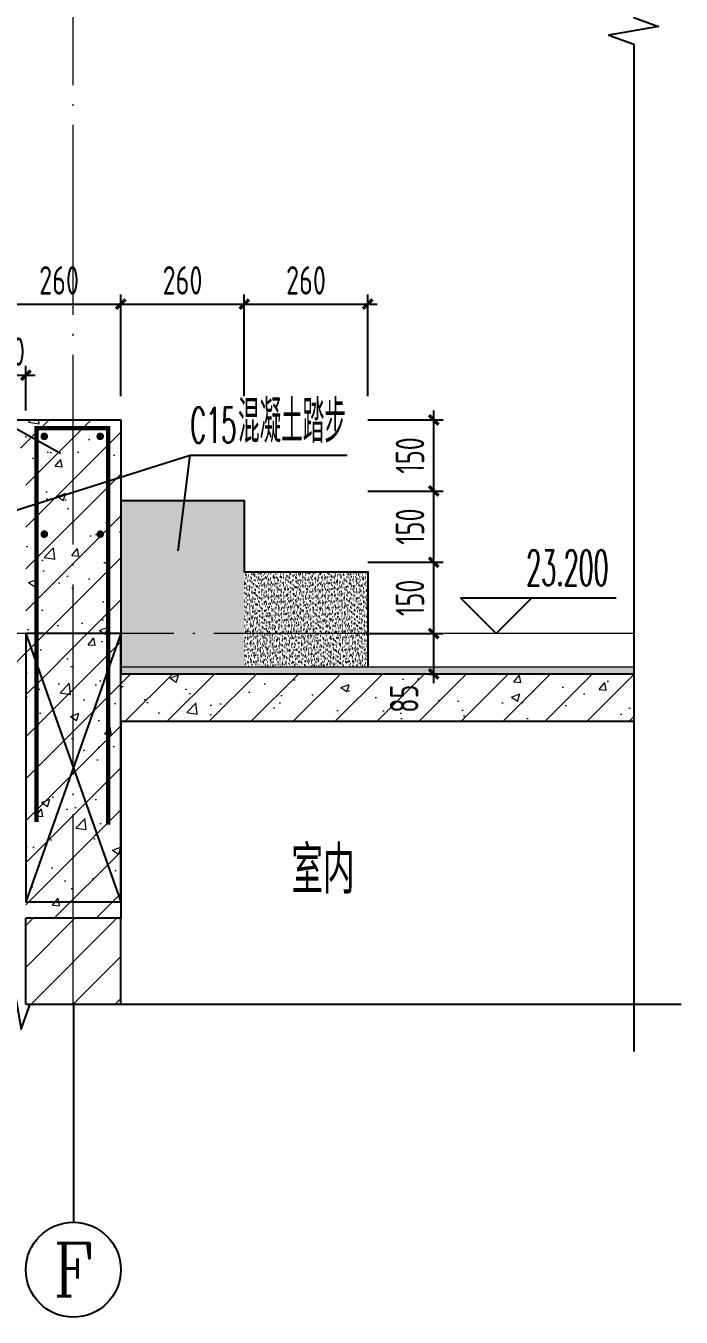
# Model space of a CAD drawing. Extents: x -1712635 to -854203, y -534641 to -21985.
# Drawn here: x -886532 to -885152, y -153588 to -150868 of the extents above; entities that cross this region are included whole.
import ezdxf
from ezdxf.enums import TextEntityAlignment as Align

# ---------------------------------------------------------------- set-up
doc = ezdxf.new("R2010")
doc.units = 0
doc.header["$LTSCALE"] = 1000
doc.linetypes.add('DOTE', pattern=[2.42, 2, -0.2, 0.02, -0.2])
doc.layers.get('0').update_dxf_attribs({"linetype": 'CONTINUOUS'})
doc.layers.get('Defpoints').update_dxf_attribs({"linetype": 'CONTINUOUS'})
for name, color, linetype in [('A-AXIS_TEXT', 7, 'CONTINUOUS'), ('AXIS', 3, 'CONTINUOUS'), ('DIM', 2, 'CONTINUOUS'), ('DIM_ELEV', 3, 'CONTINUOUS'), ('DIM_IDEN', 67, 'CONTINUOUS'), ('DIM_SYMB', 3, 'CONTINUOUS'), ('PUB_TEXT', 2, 'CONTINUOUS'), ('REIN', 6, 'CONTINUOUS'), ('S-大样-砼线', 7, 'CONTINUOUS'), ('S-引出线', 40, 'CONTINUOUS'), ('TEXT', 2, 'CONTINUOUS'), ('WALL', 2, 'CONTINUOUS'), ('立面-看线', 251, 'CONTINUOUS')]:
    doc.layers.add(name, color=color, linetype=linetype)
for name, color, linetype, lineweight in [('AXIS_TEXT', 7, 'CONTINUOUS', 20), ('DOTE', 19, 'DOTE', 9), ('PUB_HATCH', 8, 'CONTINUOUS', 9)]:
    doc.layers.add(name, color=color, linetype=linetype, lineweight=lineweight)
doc.styles.add('_TCH_AXIS', font='COMPLEX', dxfattribs={"bigfont": 'GBCBIG'})
doc.styles.add('_TCH_DIM', font='SIMPLEX.shx', dxfattribs={"width": 0.7, "bigfont": 'GBCBIG.shx'})
doc.styles.add('COMPLEX', font='COMPLEX')
doc.styles.add('DIM_FONT_T3', font='SIMPLEX', dxfattribs={"width": 0.705882, "bigfont": 'GBCBIG'})
doc.styles.add('TSSD_DIMENSION', font='Tssdeng.shx', dxfattribs={"width": 0.7, "bigfont": 'tssdchn.shx'})
doc.styles.add('TSSD_REIN', font='tssdeng.shx', dxfattribs={"width": 0.7, "height": 300, "bigfont": 'tssdchn.shx'})
doc.dimstyles.new('TSSD_20_20', dxfattribs={"dimtxt": 60, "dimasz": 20, "dimexe": 20, "dimexo": 50, "dimgap": 20, "dimtad": 1, "dimdec": 0, "dimzin": 0, "dimdsep": 46, "dimtxsty": 'TSSD_DIMENSION', "dimblk": 'ARCHTICK', "dimblk1": 'ARCHTICK', "dimblk2": 'ARCHTICK', "dimcen": 0, "dimdle": 20, "dimclrt": 7, "dimadec": 0, "dimazin": 0, "dimtfac": 1, "dimtdec": 0, "dimtix": 1, "dimtmove": 2, "dimatfit": 3, "dimfxl": 0, "dimtolj": 1, "dimtzin": 0, "dimarcsym": 0})
pattern_1 = [(45, (-1569657.01, 4552.52), (-44.194174, 44.194174), []), (50, (-1569657.01, 4552.52), (179.315046, -15.688034), [18.75, -206.25]), (355, (-1569657.01, 4552.52), (-34.687833, 188.048033), [15, -165]), (100.4514, (-1569642.07, 4551.21), (144.627345, 172.359886), [15.935047, -175.28553]), (46.1842, (-1569657, 4602.52), (266.81026, -41.379754), [28.125, -309.375]), (96.6356, (-1569634.78, 4599.07), (233.66568, 243.52947), [23.90257, -262.92825]), (351.1842, (-1569657, 4602.52), (233.66549, 243.52965), [22.5, -247.5]), (21, (-1569632.01, 4590.02), (149.226763, -100.654723), [18.75, -206.25]), (326, (-1569632.01, 4590.02), (60.828833, 181.28751), [15, -165]), (71.4514, (-1569619.58, 4581.63), (210.055657, 80.632624), [15.935047, -175.28553]), (37.5, (-1569657.01, 4552.52), (3.039964, 83.2234635), [0, -163, 0, -167.5, 0, -165.625]), (7.5, (-1569657.01, 4552.52), (65.767384, 98.602928), [0, -95.5, 0, -159.25, 0, -63.125]), (327.5, (-1569712.76, 4552.52), (133.455609, -5.638718), [0, -62.5, 0, -195, 0, -258.75]), (317.5, (-1569737.76, 4552.52), (145.796542, 25.026246), [0, -81.25, 0, -129.5, 0, -183.75])]

# ---------------------------------------------------------------- blocks, each defined once
blk = doc.blocks.new('_ArchTick')
at = {"color": 0, "const_width": 0.35}
blk.add_lwpolyline([(-0.5, -0.5), (0.5, 0.5)], dxfattribs=at)
blk = doc.blocks.new('*D3599')
at = {"layer": 'Defpoints', "color": 0}
for p in [(-885839.2, -152147.8), (-885673.3, -152147.8), (-885839.2, -152232.8)]:
    blk.add_point(p, dxfattribs=at)
at = {"layer": 'DIM', "color": 0, "lineweight": -2}
for p, q in [((-885673.3, -152252.8), (-885673.3, -152127.8)), ((-885789.2, -152147.8), (-885653.3, -152147.8)), ((-885789.2, -152232.8), (-885653.3, -152232.8))]:
    blk.add_line(p, q, dxfattribs=at)
at = {"layer": 'DIM', "color": 0, "lineweight": -2, "xscale": 20, "yscale": 20, "zscale": 20}
for p, rotation in [((-885673.3, -152147.8), 90), ((-885673.3, -152232.8), 270)]:
    blk.add_blockref('_ArchTick', p, dxfattribs=dict(at, rotation=rotation))
at = {"layer": 'DIM', "color": 7, "insert": (-885735.5, -152285.2), "char_height": 60, "attachment_point": 5, "rotation": 90, "style": 'TSSD_DIMENSION'}
blk.add_mtext('\\A1;85', dxfattribs=at)
blk = doc.blocks.new('*D3603')
at = {"layer": 'Defpoints', "color": 0}
for p in [(-885812.2, -151454), (-886072.2, -151697.8), (-885812.2, -151697.8)]:
    blk.add_point(p, dxfattribs=at)
at = {"layer": 'DIM', "color": 0, "lineweight": -2}
for p, q in [((-886072.2, -151647.8), (-886072.2, -151434)), ((-885812.2, -151647.8), (-885812.2, -151434)), ((-886092.2, -151454), (-885792.2, -151454))]:
    blk.add_line(p, q, dxfattribs=at)
at = {"layer": 'DIM', "color": 0, "lineweight": -2, "xscale": 20, "yscale": 20, "zscale": 20, "rotation": 180}
blk.add_blockref('_ArchTick', (-886072.2, -151454), dxfattribs=at)
at = {"layer": 'DIM', "color": 0, "lineweight": -2, "xscale": 20, "yscale": 20, "zscale": 20}
blk.add_blockref('_ArchTick', (-885812.2, -151454), dxfattribs=at)
at = {"layer": 'DIM', "color": 7, "insert": (-885942.2, -151404), "char_height": 60, "attachment_point": 5, "style": 'TSSD_DIMENSION'}
blk.add_mtext('\\A1;260', dxfattribs=at)
blk = doc.blocks.new('*D3604')
at = {"layer": 'Defpoints', "color": 0}
for p in [(-886072.2, -151454), (-886332.2, -151697.8), (-886072.2, -151697.8)]:
    blk.add_point(p, dxfattribs=at)
at = {"layer": 'DIM', "color": 0, "lineweight": -2}
for p, q in [((-886332.2, -151647.8), (-886332.2, -151434)), ((-886072.2, -151647.8), (-886072.2, -151434)), ((-886352.2, -151454), (-886052.2, -151454))]:
    blk.add_line(p, q, dxfattribs=at)
at = {"layer": 'DIM', "color": 0, "lineweight": -2, "xscale": 20, "yscale": 20, "zscale": 20, "rotation": 180}
blk.add_blockref('_ArchTick', (-886332.2, -151454), dxfattribs=at)
at = {"layer": 'DIM', "color": 0, "lineweight": -2, "xscale": 20, "yscale": 20, "zscale": 20}
blk.add_blockref('_ArchTick', (-886072.2, -151454), dxfattribs=at)
at = {"layer": 'DIM', "color": 7, "insert": (-886202.2, -151404), "char_height": 60, "attachment_point": 5, "style": 'TSSD_DIMENSION'}
blk.add_mtext('\\A1;260', dxfattribs=at)
blk = doc.blocks.new('*D3605')
at = {"layer": 'Defpoints', "color": 0}
for p in [(-886332.2, -151454), (-886592.2, -151697.8), (-886332.2, -151697.8)]:
    blk.add_point(p, dxfattribs=at)
at = {"layer": 'DIM', "color": 0, "lineweight": -2}
for p, q in [((-886592.2, -151647.8), (-886592.2, -151434)), ((-886332.2, -151647.8), (-886332.2, -151434)), ((-886612.2, -151454), (-886312.2, -151454))]:
    blk.add_line(p, q, dxfattribs=at)
at = {"layer": 'DIM', "color": 0, "lineweight": -2, "xscale": 20, "yscale": 20, "zscale": 20, "rotation": 180}
blk.add_blockref('_ArchTick', (-886592.2, -151454), dxfattribs=at)
at = {"layer": 'DIM', "color": 0, "lineweight": -2, "xscale": 20, "yscale": 20, "zscale": 20}
blk.add_blockref('_ArchTick', (-886332.2, -151454), dxfattribs=at)
at = {"layer": 'DIM', "color": 7, "insert": (-886462.2, -151404), "char_height": 60, "attachment_point": 5, "style": 'TSSD_DIMENSION'}
blk.add_mtext('\\A1;260', dxfattribs=at)
blk = doc.blocks.new('*D3607')
at = {"layer": 'Defpoints', "color": 0}
for p in [(-885862.1, -151697.8), (-885673.2, -151697.8), (-885862.1, -151847.8)]:
    blk.add_point(p, dxfattribs=at)
at = {"layer": 'DIM', "color": 0, "lineweight": -2}
for p, q in [((-885812.1, -151697.8), (-885653.2, -151697.8)), ((-885673.2, -151867.8), (-885673.2, -151677.8)), ((-885812.1, -151847.8), (-885653.2, -151847.8))]:
    blk.add_line(p, q, dxfattribs=at)
at = {"layer": 'DIM', "color": 0, "lineweight": -2, "xscale": 20, "yscale": 20, "zscale": 20}
for p, rotation in [((-885673.2, -151697.8), 89.99143746800853), ((-885673.2, -151847.8), 269.9914374680085)]:
    blk.add_blockref('_ArchTick', p, dxfattribs=dict(at, rotation=rotation))
at = {"layer": 'DIM', "color": 7, "insert": (-885723.2, -151772.8), "char_height": 60, "attachment_point": 5, "rotation": 89.9914, "style": 'TSSD_DIMENSION'}
blk.add_mtext('\\A1;150', dxfattribs=at)
blk = doc.blocks.new('*D3608')
at = {"layer": 'Defpoints', "color": 0}
for p in [(-885862.1, -151847.8), (-885673.2, -151847.8), (-885862.2, -151997.8)]:
    blk.add_point(p, dxfattribs=at)
at = {"layer": 'DIM', "color": 0, "lineweight": -2}
for p, q in [((-885673.3, -152017.8), (-885673.2, -151827.8)), ((-885812.1, -151847.8), (-885653.2, -151847.8)), ((-885812.2, -151997.8), (-885653.3, -151997.8))]:
    blk.add_line(p, q, dxfattribs=at)
at = {"layer": 'DIM', "color": 0, "lineweight": -2, "xscale": 20, "yscale": 20, "zscale": 20}
for p, rotation in [((-885673.2, -151847.8), 89.99143746796419), ((-885673.3, -151997.8), 269.9914374679641)]:
    blk.add_blockref('_ArchTick', p, dxfattribs=dict(at, rotation=rotation))
at = {"layer": 'DIM', "color": 7, "insert": (-885723.2, -151922.8), "char_height": 60, "attachment_point": 5, "rotation": 89.9914, "style": 'TSSD_DIMENSION'}
blk.add_mtext('\\A1;150', dxfattribs=at)
blk = doc.blocks.new('*D3609')
at = {"layer": 'Defpoints', "color": 0}
for p in [(-885862.2, -151997.8), (-885673.3, -151997.8), (-885862.2, -152147.8)]:
    blk.add_point(p, dxfattribs=at)
at = {"layer": 'DIM', "color": 0, "lineweight": -2}
for p, q in [((-885812.2, -151997.8), (-885653.3, -151997.8)), ((-885673.3, -152167.8), (-885673.3, -151977.8)), ((-885812.2, -152147.8), (-885653.3, -152147.8))]:
    blk.add_line(p, q, dxfattribs=at)
at = {"layer": 'DIM', "color": 0, "lineweight": -2, "xscale": 20, "yscale": 20, "zscale": 20}
for p, rotation in [((-885673.3, -151997.8), 89.991437468004), ((-885673.3, -152147.8), 269.991437468004)]:
    blk.add_blockref('_ArchTick', p, dxfattribs=dict(at, rotation=rotation))
at = {"layer": 'DIM', "color": 7, "insert": (-885723.3, -152072.8), "char_height": 60, "attachment_point": 5, "rotation": 89.9914, "style": 'TSSD_DIMENSION'}
blk.add_mtext('\\A1;150', dxfattribs=at)
blk = doc.blocks.new('*D3611')
at = {"layer": 'Defpoints', "color": 0}
for p in [(-886532.2, -151604), (-886592.2, -151727.8), (-886532.2, -151727.8)]:
    blk.add_point(p, dxfattribs=at)
at = {"layer": 'DIM', "color": 0, "lineweight": -2}
for p, q in [((-886592.2, -151677.8), (-886592.2, -151584)), ((-886532.2, -151677.8), (-886532.2, -151584)), ((-886592.2, -151604), (-886612.2, -151604)), ((-886592.2, -151604), (-886532.2, -151604)), ((-886532.2, -151604), (-886512.2, -151604))]:
    blk.add_line(p, q, dxfattribs=at)
at = {"layer": 'DIM', "color": 0, "lineweight": -2, "xscale": 20, "yscale": 20, "zscale": 20}
blk.add_blockref('_ArchTick', (-886592.2, -151604), dxfattribs=at)
at = {"layer": 'DIM', "color": 0, "lineweight": -2, "xscale": 20, "yscale": 20, "zscale": 20, "rotation": 180}
blk.add_blockref('_ArchTick', (-886532.2, -151604), dxfattribs=at)
at = {"layer": 'DIM', "color": 7, "insert": (-886562.2, -151554), "char_height": 60, "attachment_point": 5, "style": 'TSSD_DIMENSION'}
blk.add_mtext('\\A1;60', dxfattribs=at)
blk = doc.blocks.new('_AXISO')
blk.add_circle((0, 0), 0.5)
at = {"layer": 'A-AXIS_TEXT', "style": 'COMPLEX', "width": 1.041667}
blk.add_attdef('A', text='', height=0.56, dxfattribs=at).set_placement((-0.25, -0.28), (0.25, -0.28), align=Align.FIT)
blk = doc.blocks.new('20210809.04175823')
at = {"layer": 'REIN', "const_width": 9}
blk.add_lwpolyline([(87795.5, 66684), (87795.5, 67513.4), (87946.6, 67513.4), (87946.6, 66678.4)], dxfattribs=at)
at = {"layer": 'REIN', "const_width": 8}
for points in [[(87808.2, 67496.1, 1), (87816.2, 67496.1, 1)], [(87926, 67496.1, 1), (87934, 67496.1, 1)], [(87808.2, 67290.1, 1), (87816.2, 67290.1, 1)], [(87926, 67290.1, 1), (87934, 67290.1, 1)]]:
    blk.add_lwpolyline(points, format="xyb", close=True, dxfattribs=at)
at = {"layer": 'S-大样-砼线'}
for p, q in [((87773.3, 67080.9), (87973.3, 66515.9)), ((87973.3, 67080.9), (87773.3, 66515.9))]:
    blk.add_line(p, q, dxfattribs=at)
blk.add_lwpolyline([(87973.3, 67080.9), (87773.3, 67080.9), (87773.3, 66515.9), (87973.3, 66515.9)], close=True, dxfattribs=at)
at = {"layer": 'S-引出线'}
blk.add_lwpolyline([(87846.2, 67460.1), (87472.9, 67667.2), (87154.5, 67667.2)], dxfattribs=at)
at = {"layer": 'TEXT', "style": 'TSSD_REIN', "width": 0.7}
for s, p in [('%%1328@200', (87164, 67674.1)), ('4%%1328', (87200.1, 67585))]:
    blk.add_text(s, height=75, rotation=0, dxfattribs=at).set_placement(p)

msp = doc.modelspace()

# ---------------------------------------------------------------- hatches: boundary and pattern name
at = {"layer": 'PUB_HATCH'}
h = msp.add_hatch(dxfattribs=at)
h.set_pattern_fill('钢筋混凝土', color=256, scale=25, style=0)
h.set_pattern_definition(pattern_1)
h.paths.add_polyline_path([(-886592.18, -151757.77), (-886532.18, -151757.77), (-886332.18, -151697.77), (-886592.18, -151697.77)])
h = msp.add_hatch(dxfattribs=at)
h.set_pattern_fill('钢筋混凝土', color=256, scale=25, style=0)
h.set_pattern_definition(pattern_1)
h.paths.add_polyline_path([(-886332.18, -151697.77), (-886532.18, -151757.77), (-886532.18, -152147.77), (-886465.51, -152187.77), (-886332.18, -152147.77)])
h = msp.add_hatch(dxfattribs=at)
h.set_pattern_fill('钢筋混凝土', color=256, scale=25, style=0)
h.set_pattern_definition(pattern_1)
h.paths.add_polyline_path([(-887850.46, -152267.77), (-886532.18, -152267.77), (-886465.51, -152187.77), (-886532.18, -152147.77), (-887850.46, -152147.77)])
h = msp.add_hatch(dxfattribs=at)
h.set_pattern_fill('钢筋混凝土', color=256, scale=25, style=0)
h.set_pattern_definition(pattern_1)
h.paths.add_polyline_path([(-886465.51, -152187.77), (-886532.18, -152267.77), (-886532.18, -152232.77), (-886398.84, -152266.11), (-886332.18, -152232.77), (-886332.18, -152147.77)])
h = msp.add_hatch(dxfattribs=at)
h.set_pattern_fill('钢筋混凝土', color=256, scale=25, style=0)
h.set_pattern_definition(pattern_1)
h.paths.add_polyline_path([(-886398.84, -152266.11), (-886532.18, -152232.77), (-886532.18, -152747.77), (-886332.18, -152747.77), (-886332.18, -152332.77)])
h = msp.add_hatch(dxfattribs=at)
h.set_pattern_fill('钢筋混凝土', color=256, scale=25, style=0)
h.set_pattern_definition(pattern_1)
h.paths.add_polyline_path([(-886398.84, -152266.11), (-886332.18, -152332.77), (-885252.18, -152332.77), (-885252.18, -152232.77), (-886332.18, -152232.77)])
h = msp.add_hatch(dxfattribs=at)
h.set_pattern_fill('普通砖', color=256, scale=25, style=0)
h.set_pattern_definition([(45, (-1569657.01, 4597.395), (-44.1941915, 44.1941915), [])])
h.paths.add_polyline_path([(-886332.17, -152928.53), (-886332.17, -152747.77), (-886532.17, -152747.77), (-886532.17, -152928.53)])
at = {"layer": '立面-看线'}
h = msp.add_hatch(dxfattribs=at)
h.set_pattern_fill('碎沙', color=256, scale=4)
h.set_pattern_definition([(37.5, (-1687465.417, -537232.059), (-0.32000626, 9.78826475), [0, -7.7216, 0, -8.636, 0, -8.255]), (7.5, (-1687465.417, -537232.059), (8.99046566, 14.33650201), [0, -4.1656, 0, -6.9596, 0, -2.667]), (327.5, (-1687471.6655, -537232.059), (15.819847405, 0.02874369), [0, -2.54, 0, -9.144, 0, -11.938]), (317.5, (-1687471.666, -537232.059), (15.27112905, 4.45858647), [0, -1.27, 0, -5.9944, 0, -6.858])])
edge = h.paths.add_edge_path()
edge.add_line((-886072.18, -152217.77), (-886072.18, -151867.77))
edge.add_line((-886072.18, -151867.77), (-886332.18, -151867.77))
edge.add_line((-886332.18, -151872.77), (-886332.18, -152197.77))
edge.add_line((-886332.18, -152217.77), (-886072.95, -152217.77))
h = msp.add_hatch(dxfattribs=at)
h.set_pattern_fill('碎沙', color=256, scale=4)
h.set_pattern_definition([(37.5, (-1687125.417, -537471.3925), (-0.32000626, 9.78826475), [0, -7.7216, 0, -8.636, 0, -8.255]), (7.5, (-1687125.417, -537471.392), (8.99046566, 14.33650201), [0, -4.1656, 0, -6.9596, 0, -2.667]), (327.5, (-1687131.6655, -537471.3925), (15.819847405, 0.02874369), [0, -2.54, 0, -9.144, 0, -11.938]), (317.5, (-1687131.666, -537471.392), (15.27112905, 4.45858647), [0, -1.27, 0, -5.9944, 0, -6.858])])
h.paths.add_polyline_path([(-885812.18, -152217.77), (-885812.18, -152017.77), (-886072.18, -152017.77), (-886072.18, -152217.77)])
h = msp.add_hatch(dxfattribs=at)
h.set_pattern_fill('HONEY', color=256, scale=7)
h.set_pattern_definition([(0, (-1687681.446, -537594.726), (16.66875, 9.623705), [11.1125, -22.225]), (120, (-1687681.446, -537594.726), (-16.66874801, 9.62370845), [11.1125, -22.225]), (60, (-1687681.446, -537594.726), (1.99e-06, 19.24741345), [-22.225, 11.1125])])
h.paths.add_polyline_path([(-885252.18, -152232.77), (-885252.18, -152217.77), (-886332.18, -152217.77), (-886332.18, -152232.77)])

# ---------------------------------------------------------------- linework, layer by layer
at = {"layer": 'AXIS'}
msp.add_line((-886432.15, -152928.53), (-886432.15, -153387.93), dxfattribs=at)
at = {"layer": 'DIM_ELEV', "color": 3}
for p, q in [((-885541.78, -152147.77), (-885616.78, -152072.77)), ((-885616.78, -152072.77), (-885288.78, -152072.77)), ((-885541.78, -152147.77), (-885466.78, -152072.77))]:
    msp.add_line(p, q, dxfattribs=at)
at = {"layer": 'DIM_IDEN'}
for p, q in [((-886701.46, -151934.66), (-886185.93, -151772.35)), ((-886211.66, -151973.66), (-886185.93, -151772.35)), ((-886185.93, -151772.35), (-885855.34, -151772.35))]:
    msp.add_line(p, q, dxfattribs=at)
at = {"layer": 'DIM_SYMB'}
for points in [[(-885252.17, -148727.66), (-885252.18, -150849.97), (-885199.68, -150869.08), (-885304.68, -150887.6), (-885252.18, -150906.22), (-885252.18, -153028.53)], [(-887950.46, -152928.53), (-886579.44, -152928.53), (-886560.33, -152876.03), (-886541.82, -152981.03), (-886523.19, -152928.53), (-885152.18, -152928.53)]]:
    msp.add_lwpolyline(points, dxfattribs=at)
at = {"layer": 'DOTE', "color": 1, "linetype": 'DOTE', "ltscale": 0.2}
for p, q in [((-886432.18, -152928.53), (-886432.18, -148147.77)), ((-885252.18, -152147.77), (-888001.65, -152147.77))]:
    msp.add_line(p, q, dxfattribs=at)
at = {"layer": 'PUB_HATCH', "color": 215}
msp.add_line((-886332.18, -152217.77), (-885252.18, -152217.77), dxfattribs=at)
at = {"layer": 'WALL'}
for p, q in [((-886592.18, -151697.77), (-886332.18, -151697.77)), ((-886332.18, -151697.77), (-886332.18, -152147.77)), ((-886332.18, -152147.77), (-886332.18, -152232.77)), ((-886332.18, -152232.77), (-885252.18, -152232.77)), ((-885252.18, -152232.77), (-885252.18, -152332.77)), ((-886332.18, -152332.77), (-885252.18, -152332.77)), ((-886332.18, -152332.77), (-886332.18, -152747.77)), ((-886332.18, -152747.77), (-886532.18, -152747.77)), ((-886532.17, -152928.53), (-886532.17, -152747.77)), ((-886332.17, -152928.53), (-886332.17, -152747.77)), ((-886532.17, -152928.53), (-886332.17, -152928.53))]:
    msp.add_line(p, q, dxfattribs=at)
msp.add_lwpolyline([(-886332.18, -151867.77), (-886072.18, -151867.77), (-886072.18, -152017.77), (-885812.18, -152017.77), (-885812.18, -152217.77)], dxfattribs=at)

# ---------------------------------------------------------------- block references
at = {"layer": 'AXIS'}
ref = msp.add_blockref('_AXISO', (-886432.15, -153487.93), dxfattribs=dict(at, xscale=200, yscale=200, zscale=200))
ref.add_attrib('A', 'F', dxfattribs={"layer": 'AXIS_TEXT', "height": 111.36, "style": '_TCH_AXIS'}).set_placement((-886474.58, -153543.61), (-886389.73, -153543.61), align=Align.FIT)
at = {"layer": 'REIN'}
msp.add_blockref('20210809.04175823', (-974305.47, -219228.72), dxfattribs=at)

# ---------------------------------------------------------------- texts
at = {"layer": 'PUB_TEXT'}
for s, height, style, width, p in [('混凝土踏步', 89.362, 'DIM_FONT_T3', 0.705882, (-886085.28, -151746.1)), ('C15', 74.375, 'DIM_FONT_T3', 0.49827, (-886185.87, -151746.1)), ('室内', 100, 'TSSD_REIN', 0.7, (-885972.93, -152695.76))]:
    msp.add_text(s, height=height, dxfattribs=dict(at, style=style, width=width)).set_placement(p)
at = {"layer": 'PUB_TEXT', "color": 3, "style": '_TCH_DIM', "width": 0.494118}
msp.add_text('23.200', height=74.375, dxfattribs=at).set_placement((-885478.28, -152046.52))

# ---------------------------------------------------------------- dimensions: what is measured, and where the dimension line sits
at = {"layer": 'DIM'}
for p1, p2, distance, picture, middle in [((-886592.18, -151697.77), (-886332.18, -151697.77), 243.82, '*D3605', (-886462.18, -151403.95)), ((-886332.18, -151697.77), (-886072.18, -151697.77), 243.82, '*D3604', (-886202.18, -151403.95)), ((-886072.18, -151697.77), (-885812.18, -151697.77), 243.82, '*D3603', (-885942.18, -151403.95)), ((-886592.18, -151727.77), (-886532.18, -151727.77), 123.82, '*D3611', (-886562.18, -151553.95)), ((-885862.13, -151847.77), (-885862.11, -151697.77), -188.9, '*D3607', (-885723.22, -151772.79)), ((-885862.15, -151997.77), (-885862.13, -151847.77), -188.9, '*D3608', (-885723.24, -151922.79)), ((-885862.18, -152147.77), (-885862.15, -151997.77), -188.9, '*D3609', (-885723.27, -152072.79))]:
    dim = msp.add_aligned_dim(p1=p1, p2=p2, distance=distance, dimstyle='TSSD_20_20', dxfattribs=at)
    dim.commit()
    dim.dimension.update_dxf_attribs({"geometry": picture, "text_midpoint": middle})
dim = msp.add_linear_dim(base=(-885673.28, -152147.8), p1=(-885839.24, -152232.8), p2=(-885839.24, -152147.8), angle=90, dimstyle='TSSD_20_20', dxfattribs=at)
dim.commit()
dim.dimension.update_dxf_attribs({"geometry": '*D3599', "text_midpoint": (-885735.47, -152285.22), "dimtype": 161})

doc.saveas('drawing.dxf')
